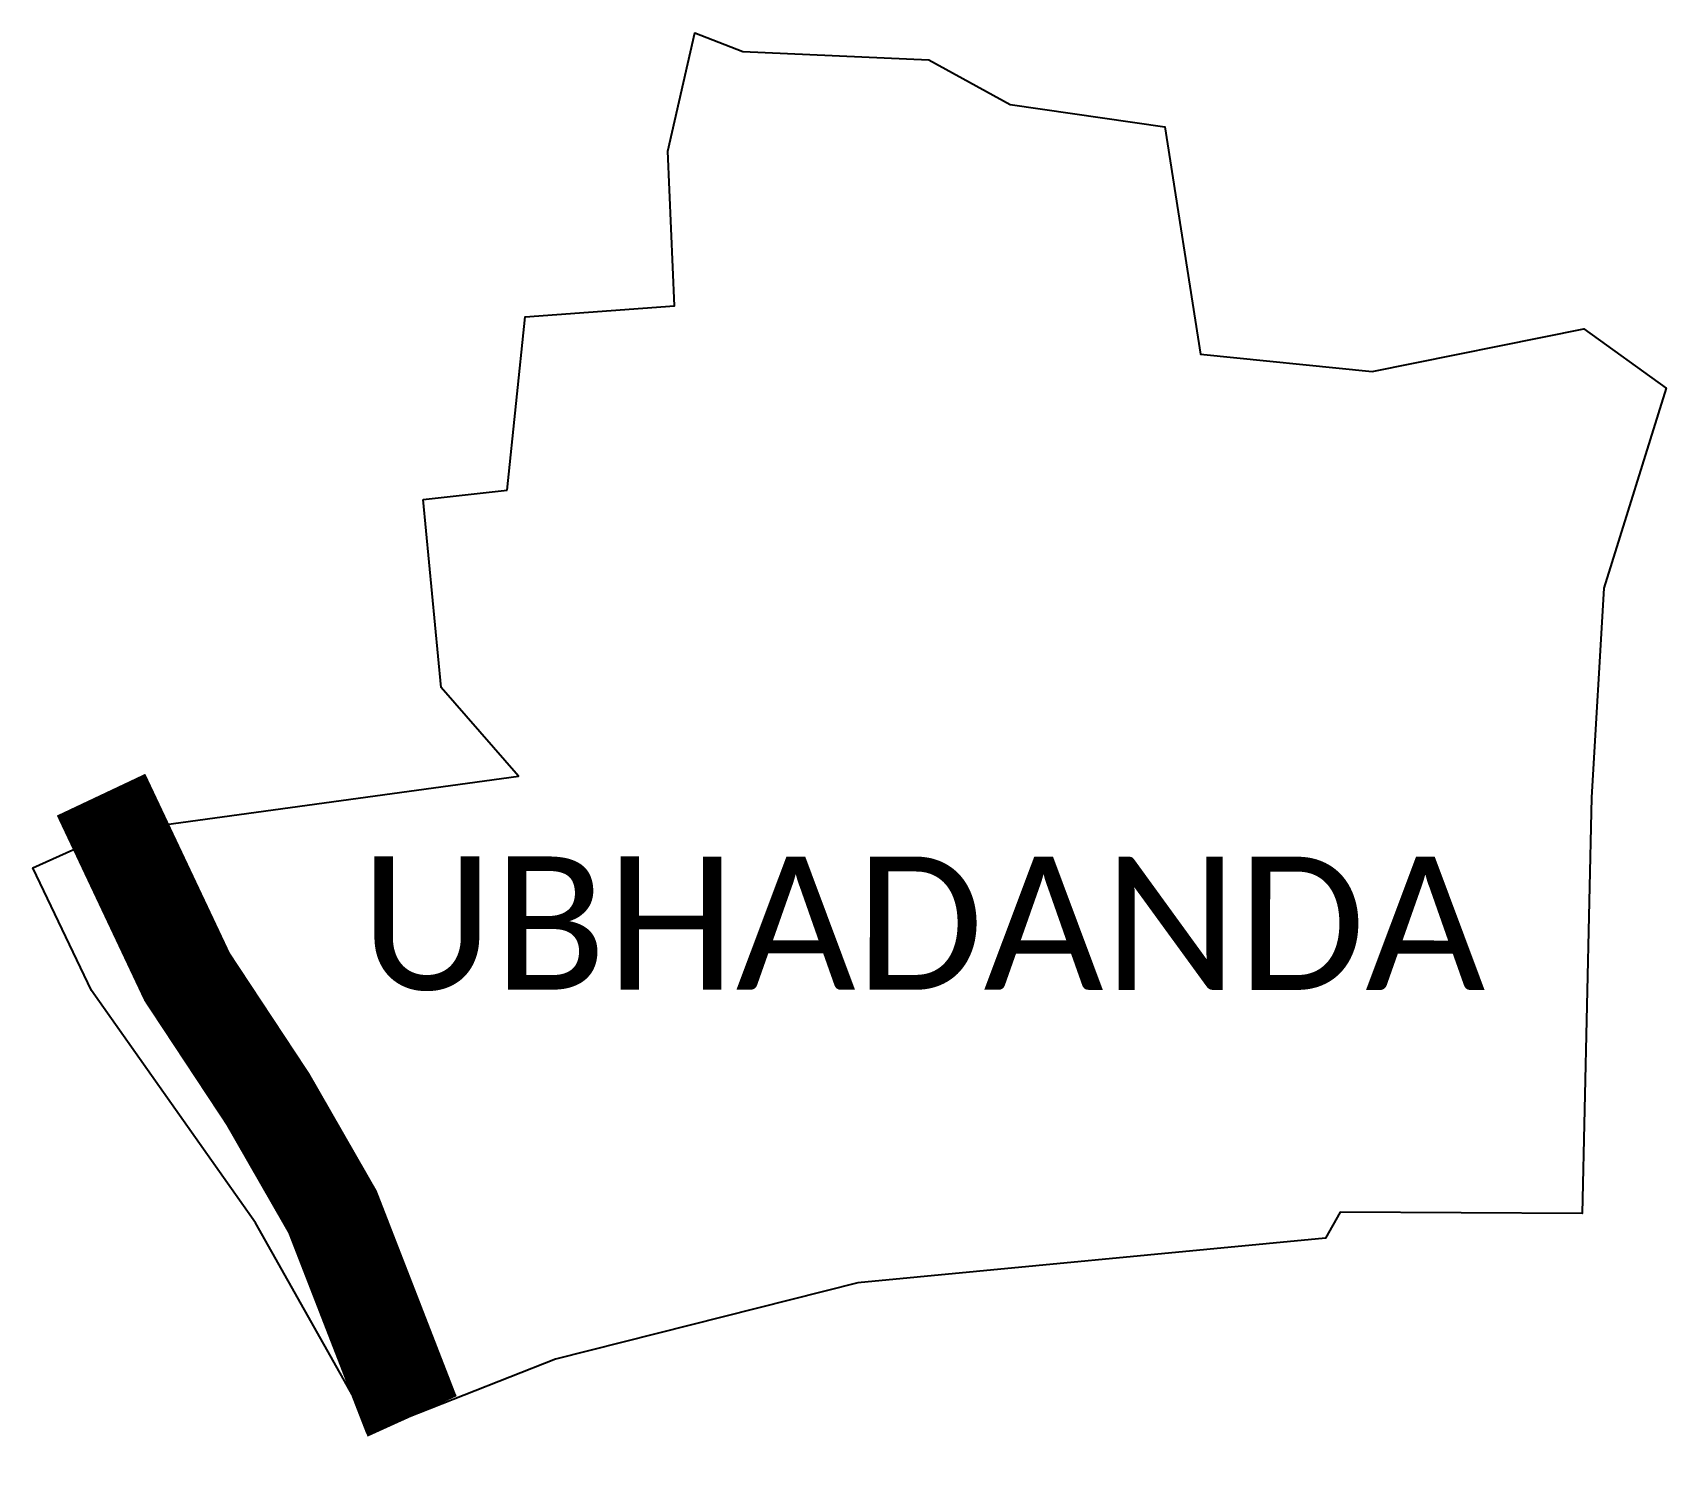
# Model space of a CAD drawing. Header units: metres. Extents: x 352953 to 353788, y 1752569 to 1753301.
import ezdxf

# ---------------------------------------------------------------- set-up
doc = ezdxf.new("R2010")
doc.units = ezdxf.units.M
for name, color, linetype in [('UNPROTECTED', 130, 'Continuous'), ('village', 3, 'Continuous'), ('VILLAGE NAME', 250, 'Continuous')]:
    doc.layers.add(name, color=color, linetype=linetype)

msp = doc.modelspace()

# ---------------------------------------------------------------- linework, layer by layer
at = {"color": 3}
for points in [[(353195.48, 1753066.88), (353204.74, 1753155.42), (353281, 1753161.14), (353277.63, 1753240.11), (353291.32, 1753300.66), (353315.91, 1753291.07), (353410.83, 1753286.81)], [(353410.83, 1753286.81), (353452.49, 1753264.04)], [(353452.49, 1753264.04), (353531.5, 1753252.55), (353549.65, 1753136.39), (353637.38, 1753127.62), (353745.56, 1753149.3), (353787.68, 1753118.98), (353755.78, 1753016.82), (353749.47, 1752910.01), (353744.64, 1752697.48), (353621.03, 1752698.05), (353613.5, 1752684.85), (353374.54, 1752662.09), (353220.2, 1752623.09), (353126.86, 1752586.26), (353066.91, 1752692.65), (352983.15, 1752811.33), (352953.04, 1752874.07), (352994.06, 1752892.45), (353201.22, 1752920.92), (353161.68, 1752966.2), (353152.56, 1753062.16)]]:
    msp.add_lwpolyline(points, dxfattribs=at)
at = {"layer": 'UNPROTECTED', "flags": 128}
msp.add_lwpolyline([(352987.98, 1752911.39, 50, 50, 0), (353031.94, 1752818.31, 50, 50, 0), (353073.22, 1752755.78, 50, 50, 0), (353106.25, 1752698.21, 50, 50, 0), (353130.82, 1752635, 50, 50, 0), (353146.11, 1752595.63, 50, 50, 0), (353146.95, 1752593.78, 50, 50, 0)], format="xyseb", dxfattribs=at)
at = {"layer": 'village'}
msp.add_lwpolyline([(353152.56, 1753062.16), (353195.48, 1753066.88)], dxfattribs=at)

# ---------------------------------------------------------------- texts
at = {"layer": 'VILLAGE NAME', "insert": (353120.42, 1752879.86), "char_height": 68.0374, "attachment_point": 1, "rotation": 359.9793}
msp.add_mtext_dynamic_manual_height_columns('{\\fCalibri|b0|i0|c0|p34;UBHADANDA}', width=671.3793, gutter_width=340.19, heights=[0], dxfattribs=at)

doc.saveas('drawing.dxf')
